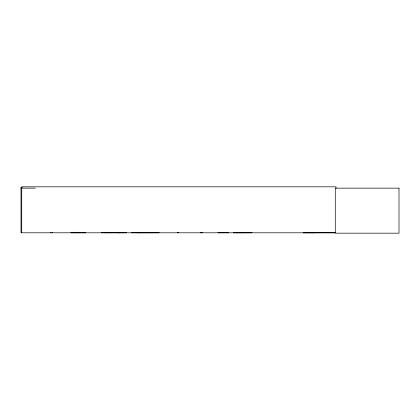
<?xml version="1.0" encoding="UTF-8"?>
<svg xmlns="http://www.w3.org/2000/svg" width="420" height="420" viewBox="0 0 420 420"><rect width="100%" height="100%" fill="white"/><g stroke="black" fill="none" stroke-linecap="round" stroke-linejoin="round"><path stroke-width="0.63" d="M77.705 232.78L77.711 232.423M116.219 232.78L116.219 232.423M151.856 232.78L151.888 232.423M152.219 232.78L152.219 232.423M158.645 232.78L158.645 232.423M158.975 232.748L131.639 232.769M134.127 232.738L134.143 232.423M140.579 232.78L140.663 232.454M148.428 232.738L148.449 232.423M123.953 232.738L123.974 232.423M233.625 232.796L251.937 232.759M237.893 232.738L237.92 232.423M239.053 232.738L239.08 232.423M239.852 232.738L239.878 232.423M241.416 232.738L241.395 232.328M242.744 232.738L242.771 232.423M202.409 232.748L202.429 232.454L202.451 232.796M142.07 232.738L142.002 232.423M123.023 232.738L122.976 232.423M200.519 232.748L202.429 232.701M137.781 232.748L137.755 232.234M105.798 232.748L105.835 232.454M147.425 232.748L147.462 232.454M76.472 232.748L76.514 232.454M22.312 187.299L21 187.299L21 232.796L335.36 232.796M21 188.144L35.406 188.144M75.295 232.502L83.706 232.502M101.336 232.502L117.752 232.502M131.649 232.502L143.756 232.502M219.98 232.502L228.365 232.502M75.28 232.622L83.722 232.612M101.32 232.612L117.768 232.622M131.633 232.612L143.771 232.612M219.965 232.622L228.38 232.622M303.198 232.685L315.409 232.685M315.971 232.633L334.278 232.633M85.848 232.759L70.954 232.78L70.954 232.423M101.325 232.769L126.688 232.759M228.375 232.769L218.195 232.748M315.409 232.775L303.198 232.775L315.409 232.785L315.399 232.439M155.358 232.748L155.39 232.328M123.827 232.738L123.816 232.454M85.601 232.748L85.559 232.454M147.646 232.748L147.609 232.454L147.499 232.796M152.964 232.748L152.927 232.454L152.891 232.796M142.48 232.796L142.385 232.423M111.332 232.748L111.295 232.454M156.067 232.738L156.061 232.234M246.955 232.738L246.928 232.423M245.716 232.738L245.69 232.423M244.388 232.738L244.361 232.423M242.823 232.738L242.797 232.423M240.865 232.738L240.886 232.328M238.297 232.738L238.271 232.423M150.581 232.796L150.481 232.454L150.47 232.796M135.933 232.748L135.859 232.454L135.865 232.738M155.117 232.738L155.153 232.328M137.456 232.738L137.487 232.328M336.016 188.144L336.016 186.827L21.74 186.827L21.74 232.796M248.861 232.423L248.861 232.796M248.514 232.328L248.514 232.796M248.304 232.328L248.304 232.796M248.094 232.423L248.094 232.796M246.246 232.328L246.246 232.796M246.036 232.328L246.036 232.796M245.175 232.423L245.175 232.796M244.828 232.328L244.828 232.796M244.619 232.328L244.619 232.796M243.668 232.328L243.668 232.796M243.453 232.328L243.453 232.796M242.555 232.328L242.555 232.796M242.345 232.328L242.345 232.796M241.999 232.423L241.999 232.796M241.185 232.328L241.185 232.796M241.101 232.328L241.101 232.796M240.839 232.423L240.839 232.796M239.531 232.328L239.531 232.796M239.321 232.328L239.321 232.796M238.828 232.328L238.828 232.796M238.618 232.328L238.618 232.796M237.263 232.328L237.263 232.796M237.053 232.328L237.053 232.796M236.707 232.423L236.707 232.796M226.291 232.423L226.291 232.796M223.031 232.328L223.031 232.796M222.799 232.328L222.799 232.796M219.917 232.423L219.917 232.796M219.539 232.423L219.539 232.796M218.642 232.328L218.704 232.796M218.148 232.423L218.148 232.796M200.681 232.423L200.681 232.796M178.579 232.234L178.579 232.796M177.266 232.234L177.266 232.796M158.975 232.423L158.981 232.796M155.72 232.328L155.72 232.796L155.652 232.328M155.484 232.328L155.479 232.796M155.059 232.423L155.059 232.796M155.012 232.423L155.012 232.796M154.287 232.328L154.282 232.796M151.557 232.423L151.557 232.796M150.323 232.328L150.323 232.796M150.181 232.328L150.181 232.796M149.027 232.328L149.027 232.796M148.89 232.328L148.816 232.796M147.131 232.328L147.131 232.796M146.911 232.328L146.911 232.796M146.454 232.423L146.454 232.796M146.134 232.328L146.102 232.796M146.06 232.454L146.024 232.748L145.992 232.328M145.561 232.328L145.561 232.796M145.336 232.328L145.336 232.796M144.784 232.328L144.784 232.796M144.643 232.328L144.643 232.796M144.023 232.423L144.023 232.796M143.887 232.328L143.887 232.796M143.745 232.328L143.734 232.796L143.692 232.423M143.425 232.423L143.425 232.796M142.118 232.423L142.118 232.796M141.067 232.423L141.067 232.796M140.679 232.423L140.679 232.796M140.432 232.328L140.469 232.796M140.233 232.328L140.233 232.796M140.201 232.328L140.201 232.796M139.697 232.328L139.697 232.796M139.555 232.328L139.555 232.796M139.041 232.328L139.041 232.796M138.81 232.328L138.81 232.796M138.684 232.234L138.684 232.796M138.316 232.328L138.316 232.796M137.954 232.423L137.933 232.796M137.429 232.423L137.408 232.796M137.041 232.328L137.041 232.796M136.978 232.423L136.983 232.796M126.546 232.423L126.546 232.796M123.774 232.423L123.774 232.796M123.076 232.423L123.076 232.796M121.196 232.423L121.196 232.796M120.503 232.423L120.503 232.796M120.304 232.423L120.304 232.796M119.721 232.328L119.711 232.796M119.621 232.328L119.621 232.796M119.558 232.234L119.558 232.796M119.485 232.328L119.48 232.796M119.343 232.423L119.322 232.796L119.301 232.454M118.892 232.423L118.892 232.796M118.85 232.423L118.85 232.796M117.731 232.423L117.731 232.796M111.258 232.423L111.258 232.796M108.696 232.328L108.696 232.796M108.554 232.328L108.554 232.796M107.184 232.423L107.184 232.796M106.843 232.234L106.843 232.796M105.914 232.234L105.871 232.796M104.501 232.328L104.501 232.796M104.36 232.328L104.36 232.796M101.798 232.423L101.798 232.796M85.517 232.423L85.517 232.796M83.475 232.328L83.475 232.796M83.375 232.328L83.375 232.796M82.693 232.423L82.693 232.796M79.38 232.423L79.38 232.796M78.703 232.328L78.703 232.796M78.603 232.328L78.603 232.796M76.561 232.423L76.561 232.796M74.529 232.234L74.529 232.796M74.445 232.328L74.456 232.796M74.214 232.328L74.219 232.796M74.067 232.234L74.067 232.796M73.369 232.234L73.369 232.796M72.749 232.234L72.749 232.796M52.169 232.234L52.169 232.796M50.857 232.234L50.857 232.796M233.767 232.701L233.788 232.423L233.767 232.701M235.331 232.701L235.352 232.423L235.331 232.701M243.994 232.701L244.015 232.423L243.994 232.701M399 188.144L335.276 188.144L335.276 233.173L399 233.173L399 188.144M334.278 232.496L315.971 232.496L315.987 232.796L334.278 232.78L334.278 232.496M251.822 232.748L251.8 232.454L251.78 232.796M201.962 232.796L201.962 232.328L201.899 232.796"/></g></svg>
